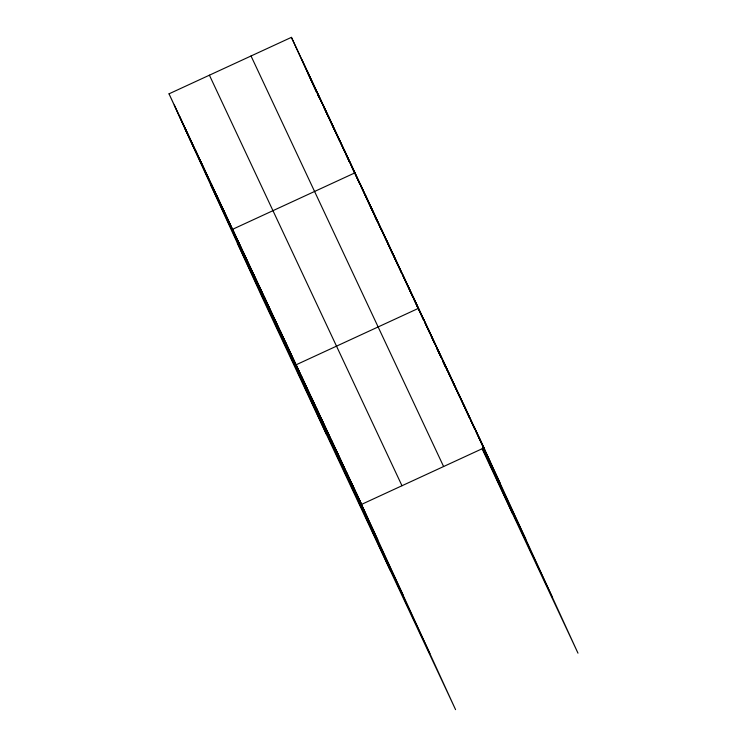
<?xml version="1.0" encoding="UTF-8"?>
<svg xmlns="http://www.w3.org/2000/svg" width="747" height="747" viewBox="0 0 747 747"><rect width="100%" height="100%" fill="white"/><g stroke="black" fill="none" stroke-linecap="round" stroke-linejoin="round"><path stroke-width="1.12" d="M169.018 93.833L291.423 37.35L484 447.892L361.595 504.374L169.018 93.833L263 299.108L455.577 709.65L356.552 493.636M354.974 172.828L232.569 229.31L326.551 434.586M418.525 308.306L296.12 364.788L390.102 570.064M307.615 72.711L316.765 92.208M322.06 103.506L302.012 59.928M323.983 107.605L328.801 117.867L307.316 71.217M329.278 118.894L344.684 151.744M346.132 154.816L349.503 162.006L328.493 116.383M351.426 166.114L354.797 173.295L339.082 138.961M355.273 174.322L360.091 184.584L344.386 150.25M360.568 185.611L365.386 195.873M365.871 196.9L372.127 210.243M376.936 220.505L381.754 230.767L365.563 195.406M382.24 231.794L387.049 242.056M387.534 243.083L401.97 273.878L386.75 240.571M402.941 275.932L407.75 286.194M408.236 287.221L413.044 297.483L392.044 251.86M413.53 298.511L418.339 308.772L402.633 274.438M418.824 309.8L423.642 320.061L407.927 285.727M424.604 322.116L429.413 332.378M431.346 336.486L434.707 343.667L413.222 297.017M436.547 347.579L439.292 353.434L423.558 319.044M439.75 354.405L441.58 358.308M442.495 360.269L447.528 370.998M448.443 372.958L449.825 375.881L428.591 329.782M450.282 376.862L459.433 396.377M459.891 397.357L464.018 406.144M464.933 408.095L469.966 418.834L448.742 372.734M470.881 420.785L475.008 429.572L458.817 394.211M475.465 430.543L479.583 439.329M480.041 440.31L500.182 483.253M482.814 447.574L525.86 539.325M482.497 448.275L552.304 597.096M482.17 448.928L577.982 653.167L478.958 437.154M251.029 55.988L443.606 466.53M209.412 75.195L401.989 485.737M185.209 129.194L377.786 539.736M210.878 185.265L403.455 595.807M237.331 243.036L429.908 653.578M473.925 426.416L490.116 461.777M463.85 404.949L485.074 451.039M443.709 361.996L459.414 396.321M438.666 351.258L454.858 386.619M436.547 347.672L440.674 356.683M442.504 360.689L445.259 366.702M482.581 448.228L512.507 513.581M381.456 229.282L397.637 264.643M370.857 206.695L392.343 253.354M360.269 184.117L373.603 213.24M349.68 161.539L377.123 221.205M323.199 105.094L339.39 140.455M317.905 93.795L334.096 129.166M291.423 37.35L316.784 92.74M317.699 94.738L319.072 97.745M351.52 482.898L367.711 518.259M346.487 472.16L362.678 507.521M336.411 450.684L357.636 496.783M331.379 439.955L347.56 475.316M321.303 418.479L342.528 464.578M316.261 407.741L332.452 443.102M311.228 397.002L327.419 432.364M301.153 375.526L322.377 421.625M285.531 342.21L307.017 388.86M280.228 330.921L296.419 366.282M274.933 319.632L291.125 354.993M264.345 297.054L285.83 343.704M259.05 285.756L275.241 321.117M253.756 274.466L269.938 309.828M243.158 251.888L264.643 298.539M237.863 240.599L254.055 275.96M221.98 206.732L243.466 253.382M216.686 195.443L232.868 230.804M211.382 184.154L227.574 219.515M200.794 161.567L222.279 208.217M195.499 150.278L211.69 185.639M184.911 127.7L206.396 174.35M179.616 116.411L195.798 151.772M174.312 105.122L190.504 140.483M376.46 219.478L374.536 215.379L376.46 219.478"/></g></svg>
